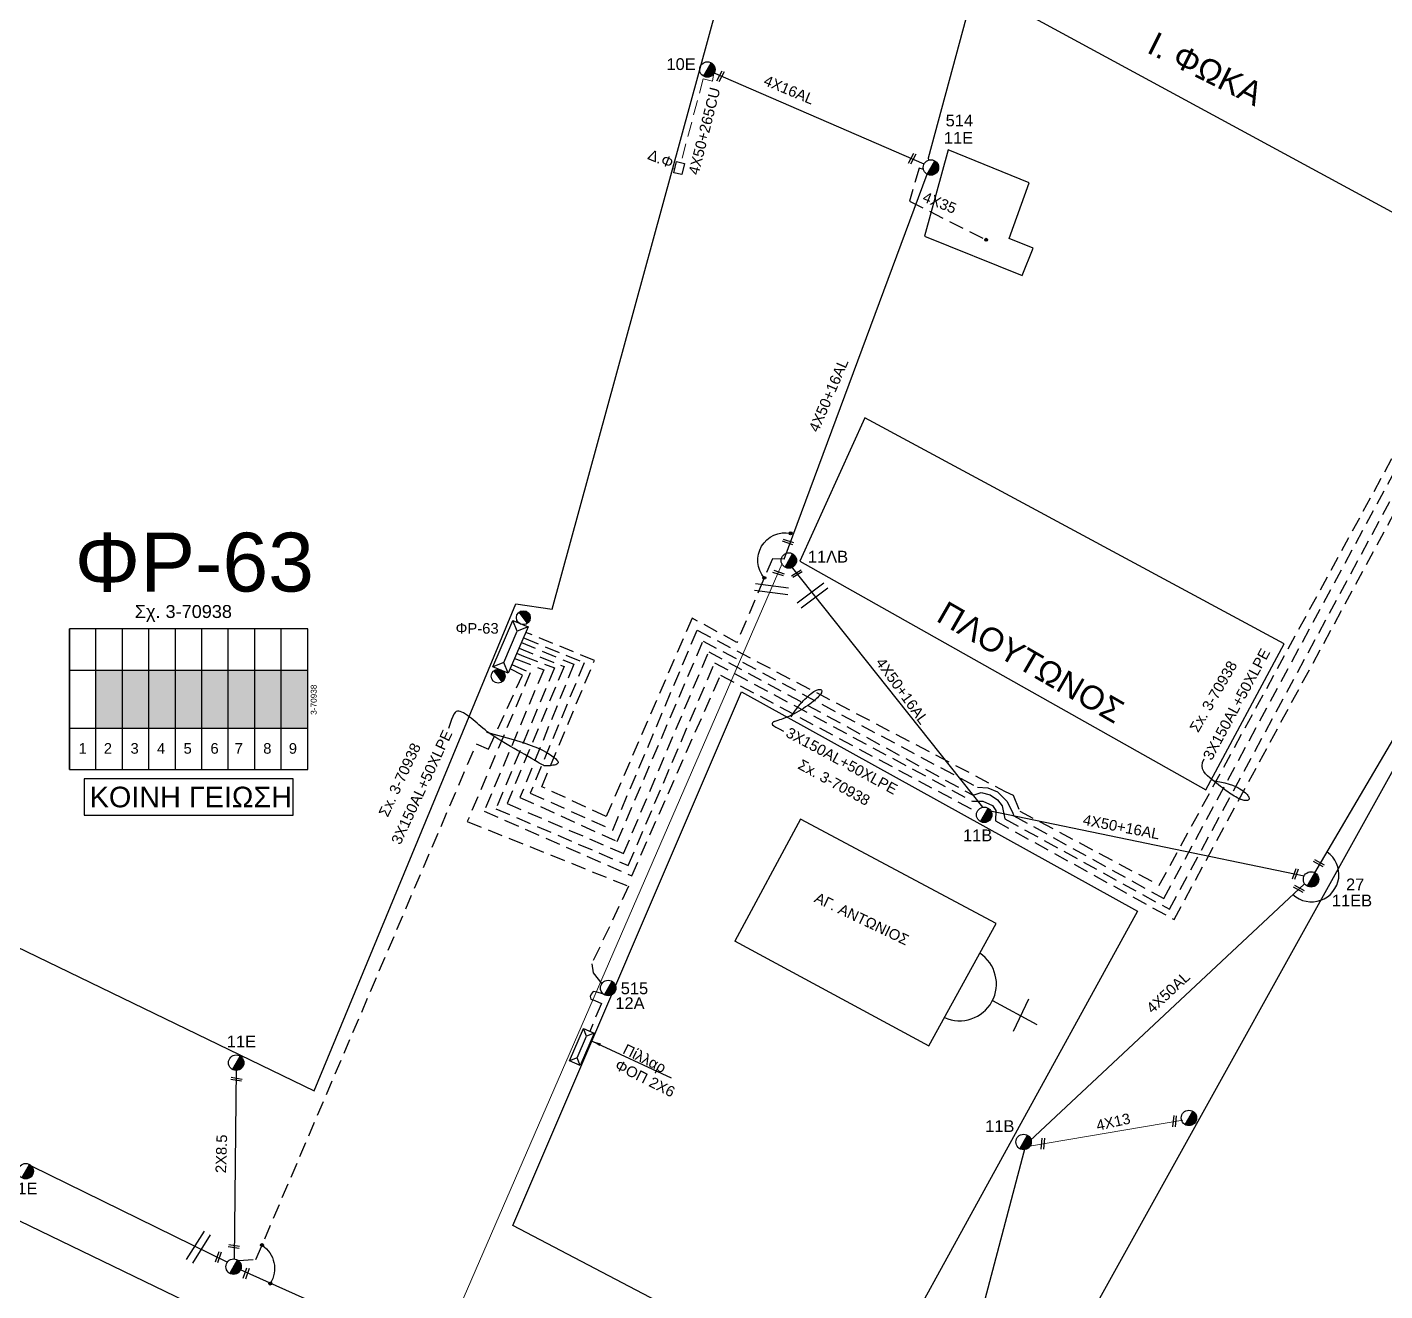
# Model space of a CAD drawing. Header units: millimetres. Extents: x 800 to 1929, y 264 to 786.
# Drawn here: x 1435.9 to 1551.3, y 536.1 to 643.5 of the extents above; entities that cross this region are included whole.
import ezdxf
from ezdxf.enums import TextEntityAlignment as Align

# ---------------------------------------------------------------- set-up
doc = ezdxf.new("R2010")
doc.units = ezdxf.units.MM
doc.linetypes.add('DASHED', pattern=[19.05, 12.7, -6.35])
for name, color, linetype in [('Pillar', 7, 'Continuous'), ('Ασφαλειοκιβώτια Χ.Τ 9 αναχωρήσεων', 7, 'Continuous'), ('Γέφυρες Εναέριου Δικτύου', 7, 'Continuous'), ('Γυμνά εναέρια ΧΤ (3Φ)   4x16AL', 7, 'Continuous'), ('Γυμνά εναέρια ΧΤ (3Φ)   4x35AL', 7, 'Continuous'), ('Γυμνά εναέρια ΧΤ (3Φ)   4x50AL', 7, 'Continuous'), ('Γυμνά εναέρια ΧΤ και ΦΟΠ (3Φ)   4x50+16AL', 7, 'Continuous'), ('Επιγραφές - Σχήματα', 7, 'Continuous'), ('Επιτοίχιο Κουτί', 7, 'Continuous'), ('Καλώδια ΧΤ   2x8.5', 7, 'DASHED'), ('Καλώδια ΧΤ   3x150AL+50XLPE', 7, 'DASHED'), ('Μηχανική τομή', 7, 'Continuous'), ('Στύλος ΦΜ', 7, 'Continuous'), ('Στύλος ΦΜ @ 1', 7, 'Continuous'), ('Συνδέσεις', 7, 'Continuous'), ('Τομή', 7, 'Continuous'), ('Υποσταθμός εναέριος 2 στύλων', 7, 'Continuous'), ('Υποσταθμός πόλεως', 7, 'Continuous'), ('Υπόβαθρο ΔΕΗ', 7, 'Continuous')]:
    doc.layers.add(name, color=color, linetype=linetype)
doc.layers.add('Άγνωστα', color=7, linetype='Continuous', lineweight=5)
doc.styles.get("Standard").update_dxf_attribs({"font": 'arial.ttf'})
doc.linetypes.add('SYN_LINE', pattern='A,0.5,-0.0001,["/\\/\\/\\/",Standard,S=0.1,R=0,X=0,Y=-0.05],-0.25', length=0.7501)
doc.dimstyles.new('ISO-25', dxfattribs={"dimtxt": 2.5, "dimasz": 1, "dimexe": 1.25, "dimexo": 0.625, "dimtad": 1, "dimtxsty": 'Standard', "dimcen": 2.5, "dimadec": 0, "dimazin": 0, "dimtfac": 1, "dimtmove": 0, "dimatfit": 3, "dimfxl": 1.25, "dimarcsym": 0})

# ---------------------------------------------------------------- blocks, each defined once
blk = doc.blocks.new('*U37')
at = {"layer": 'Συνδέσεις', "linetype": 'SYN_LINE', "ltscale": 40}
blk.add_hatch(color=256, dxfattribs=at).paths.add_polyline_path([(0.5, -0.01, 1), (-0.5, -0.01, 1)])
at = {"layer": 'Συνδέσεις'}
blk.add_circle((0, -0.01), 0.5, dxfattribs=at)
blk = doc.blocks.new('ΥΠΑΡΧΩΝ ΤΣΙΜΕΝΤΕΝΙΟΣ ΣΤΥΛΟΣ')
at = {"layer": 'Στύλος ΦΜ'}
blk.add_hatch(color=256, dxfattribs=at).paths.add_polyline_path([(-1.29, -2.28, 0.574793), (2.62, 0, 0.268822), (1.3, 2.27)])
blk.add_line((-1.29, -2.28), (1.3, 2.27), dxfattribs=at)
blk.add_circle((0, 0), 2.62, dxfattribs=at)
at = {"layer": 'Στύλος ΦΜ', "flags": 4}
for tag, p in [('ΑΡΙΘΜΟΣ', (-4.68, 8.05)), ('ΤΥΠΟΣ', (-4.91, 3.03))]:
    blk.add_attdef(tag, p, '', height=4, dxfattribs=at)
blk = doc.blocks.new('ΥΠΟΣΤΑΘΜΟΣ ΕΝΑΕΡΙΟΣ ΕΠΙ 2 ΣΤΥΛΩΝ')
at = {"layer": 'Υποσταθμός εναέριος 2 στύλων', "linetype": 'Continuous'}
for points in [[(-11.97, -2.11, 0.574793), (-8.45, -0.07, 0.268822), (-9.64, 1.98)], [(9.68, -2.15, 0.574793), (13.19, -0.1, 0.268822), (12.01, 1.95)]]:
    blk.add_hatch(color=256, dxfattribs=at).paths.add_polyline_path(points)
for p, q in [((-11.97, -2.11), (-9.64, 1.98)), ((9.68, -2.15), (12.01, 1.95))]:
    blk.add_line(p, q, dxfattribs=at)
for centre in [(-10.81, -0.07), (10.84, -0.1)]:
    blk.add_circle(centre, 2.36, dxfattribs=at)
at = {"layer": 'Υποσταθμός πόλεως', "linetype": 'Continuous', "ltscale": 40}
blk.add_lwpolyline([(-8.57, 2.82), (8.57, 2.82), (8.57, -2.82), (-8.57, -2.82)], close=True, dxfattribs=at)
for points in [[(-5.75, 0), (-8.57, 2.82)], [(-8.57, -2.82), (-5.75, 0)], [(-5.75, 0), (5.75, 0)], [(5.75, 0), (8.57, 2.82)], [(8.57, -2.82), (5.75, 0)]]:
    blk.add_lwpolyline(points, dxfattribs=at)
at = {"layer": 'Υποσταθμός εναέριος 2 στύλων', "ltscale": 40, "flags": 1}
for tag, p in [('ΜΕΤΑΣΧΗΜΑΤΙΣΜΟΣ', (14.09, 2.51)), ('ΙΣΧΥΣ', (14.07, -0.28)), ('ΑΡΙΘΜΟΣ', (14.19, -3))]:
    blk.add_attdef(tag, p, '', height=1.8, dxfattribs=at)
blk = doc.blocks.new('ΜΗΧΑΝΙΚΗ ΤΟΜΗ')
at = {"layer": 'Μηχανική τομή', "ltscale": 40}
for p, q in [((-1.89, 0.78), (1.89, 0.78)), ((1.89, 0), (-1.89, 0))]:
    blk.add_line(p, q, dxfattribs=at)
blk = doc.blocks.new('ΤΟΜΗ')
at = {"layer": 'Τομή', "ltscale": 40}
for p, q in [((-5.68, 0), (5.68, 0)), ((5.68, -2.33), (-5.68, -2.33))]:
    blk.add_line(p, q, dxfattribs=at)
blk = doc.blocks.new('ΑΣΦΑΛΕΙΟΚΙΒΩΤΙΟ ΥΠΟΣΤΑΘΜΟΥ 9 ΑΝΑΧΩΡΗΣΕΩΝ')
at = {"layer": 'Ασφαλειοκιβώτια Χ.Τ 9 αναχωρήσεων', "ltscale": 40}
for p, q in [((-23.8, 40.36), (24.02, 40.36)), ((-9.72, 40.36), (-9.72, -40.64)), ((9.94, 40.36), (9.94, -40.64)), ((-23.8, 31.36), (24.02, 31.36)), ((-23.8, 22.36), (24.02, 22.36)), ((-23.8, 13.36), (24.02, 13.36)), ((-23.8, 4.36), (24.02, 4.36)), ((-23.8, -4.64), (24.02, -4.64)), ((-23.8, -13.64), (24.02, -13.64)), ((-23.8, -22.64), (24.02, -22.64)), ((-23.8, -31.64), (24.02, -31.64))]:
    blk.add_line(p, q, dxfattribs=at)
at = {"layer": 'Ασφαλειοκιβώτια Χ.Τ 9 αναχωρήσεων'}
blk.add_lwpolyline([(-23.8, -40.64), (24.02, -40.64), (24.02, 40.36), (-23.8, 40.36)], close=True, dxfattribs=at)
for s, p in [('1', (-18.45, 37.24)), ('2', (-18.45, 28.67)), ('3', (-18.45, 19.6)), ('4', (-18.45, 10.58)), ('5', (-18.45, 1.57)), ('6', (-18.45, -7.57)), ('7', (-18.45, -15.81)), ('8', (-18.45, -25.5)), ('9', (-18.45, -34.19))]:
    blk.add_text(s, height=3.6, rotation=270, dxfattribs=at).set_placement(p)
at = {"layer": 'Ασφαλειοκιβώτια Χ.Τ 9 αναχωρήσεων', "ltscale": 40}
for tag, height, p in [('ΟΝΟΜΑ', 5, (-0.16, 44.31)), ('ΚΕΙΜΕΝΟ 1', 2, (17.06, 35.59)), ('ΚΕΙΜΕΝΟ 2', 2, (17.06, 26.88)), ('ΚΕΙΜΕΝΟ 3', 2, (17.06, 17.69)), ('ΚΕΙΜΕΝΟ 4', 2, (17.06, 8.71)), ('ΚΕΙΜΕΝΟ 5', 2, (17.06, -0.13)), ('ΚΕΙΜΕΝΟ 6', 2, (17.06, -9.05)), ('ΚΕΙΜΕΝΟ 7', 2, (17.06, -18.13)), ('ΚΕΙΜΕΝΟ 8', 2, (17.06, -26.85)), ('ΚΕΙΜΕΝΟ 9', 2, (17.06, -35.99)), ('ΣΧ', 2, (-0.1, -42.64))]:
    blk.add_attdef(tag, text='', height=height, dxfattribs=at).set_placement(p, align=Align.MIDDLE_CENTER)
blk = doc.blocks.new('ΕΠΙΤΟΙΧΙΟ ΚΟΥΤΙ')
at = {"layer": 'Επιτοίχιο Κουτί', "ltscale": 40}
blk.add_lwpolyline([(-2.06, 1.35), (1.86, 1.35), (1.86, -1.39), (-2.06, -1.39)], close=True, dxfattribs=at)
blk = doc.blocks.new('Pillar')
at = {"layer": 'Υποσταθμός πόλεως', "linetype": 'Continuous', "ltscale": 40}
blk.add_lwpolyline([(-8.57, 2.82), (8.57, 2.82), (8.57, -2.82), (-8.57, -2.82)], close=True, dxfattribs=at)
for points in [[(-5.75, 0), (-8.57, 2.82)], [(-8.57, -2.82), (-5.75, 0)], [(-5.75, 0), (5.75, 0)], [(5.75, 0), (8.57, 2.82)], [(8.57, -2.82), (5.75, 0)]]:
    blk.add_lwpolyline(points, dxfattribs=at)
at = {"layer": 'Pillar', "ltscale": 40}
blk.add_attdef('PILLAR', (-5.74, 3.71), '', height=2.52, dxfattribs=at)

msp = doc.modelspace()

# ---------------------------------------------------------------- hatches: boundary and pattern name
at = {"layer": 'Ασφαλειοκιβώτια Χ.Τ 9 αναχωρήσεων'}
h = msp.add_hatch(color=30, dxfattribs=at)
h.dxf.hatch_style = 1
h.paths.add_polyline_path([(1441.772, 588.847), (1441.772, 583.934), (1444.022, 583.934), (1444.022, 588.847)])
h = msp.add_hatch(color=6, dxfattribs=at)
h.dxf.hatch_style = 1
h.paths.add_polyline_path([(1444.022, 588.847), (1444.022, 583.934), (1446.272, 583.934), (1446.272, 588.847)])
h = msp.add_hatch(color=151, dxfattribs=at)
h.dxf.hatch_style = 1
h.paths.add_polyline_path([(1446.272, 588.847), (1446.272, 583.934), (1448.522, 583.934), (1448.522, 588.847)])
h = msp.add_hatch(color=27, dxfattribs=at)
h.dxf.hatch_style = 1
h.paths.add_polyline_path([(1448.522, 588.847), (1448.522, 583.934), (1450.772, 583.934), (1450.772, 588.847)])
h = msp.add_hatch(color=2, dxfattribs=at)
h.dxf.hatch_style = 1
h.paths.add_polyline_path([(1450.772, 588.847), (1450.772, 583.934), (1453.022, 583.934), (1453.022, 588.847)])
h = msp.add_hatch(color=62, dxfattribs=at)
h.dxf.hatch_style = 1
h.paths.add_polyline_path([(1453.022, 588.847), (1453.022, 583.934), (1455.272, 583.934), (1455.272, 588.847)])
h = msp.add_hatch(color=1, dxfattribs=at)
h.dxf.hatch_style = 1
h.paths.add_polyline_path([(1455.272, 588.847), (1455.272, 583.934), (1457.522, 583.934), (1457.522, 588.847)])
h = msp.add_hatch(color=133, dxfattribs=at)
h.dxf.hatch_style = 1
h.paths.add_polyline_path([(1457.522, 588.847), (1457.522, 583.934), (1459.772, 583.934), (1459.772, 588.847)])

# ---------------------------------------------------------------- linework, layer by layer
at = {"layer": 'Άγνωστα', "color": 1, "linetype": 'DASHED', "ltscale": 0.1}
msp.add_lwpolyline([(1494.274, 639.559), (1494.16, 638.862), (1493.371, 639.071), (1491.458, 631.933)], dxfattribs=at)
at = {"layer": 'Άγνωστα', "color": 151, "ltscale": 0.1}
msp.add_lwpolyline([(1471.021, 530.943), (1500.073, 597.891)], dxfattribs=at)
at = {"layer": 'Άγνωστα', "color": 6, "ltscale": 0.1}
msp.add_lwpolyline([(1521.067, 548.422), (1534.097, 550.632)], dxfattribs=at)
at = {"layer": 'Γέφυρες Εναέριου Δικτύου', "ltscale": 0.1}
for points in [[(1498.551, 596.686, -0.7109585), (1500.778, 600.468, -13.7449431)], [(1543.457, 569.784, 1.0677864), (1546.37, 573.402, -4.2823423)], [(1455.885, 540.018, -0.4106627), (1456.581, 536.754, -0.3295621)]]:
    msp.add_lwpolyline(points, format="xyb", dxfattribs=at)
at = {"layer": 'Γυμνά εναέρια ΧΤ (3Φ)   4x16AL', "color": 1, "ltscale": 0.1}
msp.add_lwpolyline([(1512.134, 631.818), (1494.223, 639.581)], dxfattribs=at)
at = {"layer": 'Γυμνά εναέρια ΧΤ (3Φ)   4x35AL', "color": 1, "linetype": 'DASHED', "ltscale": 0.1}
msp.add_lwpolyline([(1512.072, 631.369), (1511.698, 631.488), (1510.887, 628.672), (1517.396, 625.396)], dxfattribs=at)
at = {"layer": 'Γυμνά εναέρια ΧΤ (3Φ)   4x50AL', "color": 6, "ltscale": 0.1}
msp.add_lwpolyline([(1544.448, 570.713), (1521.118, 548.862)], dxfattribs=at)
at = {"layer": 'Γυμνά εναέρια ΧΤ και ΦΟΠ (3Φ)   4x50+16AL', "color": 1, "ltscale": 0.1}
for points in [[(1512.531, 632.166), (1512.492, 632.367), (1518.33, 653.943), (1521.208, 663.785)], [(1436.274, 546.765), (1452.95, 538.585)]]:
    msp.add_lwpolyline(points, dxfattribs=at)
at = {"layer": 'Γυμνά εναέρια ΧΤ και ΦΟΠ (3Φ)   4x50+16AL', "color": 1}
msp.add_lwpolyline([(1500.248, 598.268), (1512.382, 630.966)], dxfattribs=at)
at = {"layer": 'Γυμνά εναέρια ΧΤ και ΦΟΠ (3Φ)   4x50+16AL', "color": 6}
msp.add_lwpolyline([(1545.318, 571.643), (1561.184, 598.638)], dxfattribs=at)
at = {"layer": 'Γυμνά εναέρια ΧΤ και ΦΟΠ (3Φ)   4x50+16AL', "color": 6, "ltscale": 0.1}
for points in [[(1517.111, 577.209), (1500.85, 597.645)], [(1517.626, 576.918), (1544.417, 571.386)], [(1520.7, 548.471), (1520.7, 548.371), (1514.649, 525.424), (1510.581, 509.735)]]:
    msp.add_lwpolyline(points, dxfattribs=at)
at = {"layer": 'Γυμνά εναέρια ΧΤ και ΦΟΠ (3Φ)   4x50+16AL', "color": 30}
msp.add_lwpolyline([(1470.285, 530.645), (1454.068, 537.922)], dxfattribs=at)
at = {"layer": 'Επιγραφές - Σχήματα'}
for points in [[(1500.821, 584.886), (1501.042, 585.204), (1501.211, 585.446), (1501.338, 585.625), (1501.432, 585.756), (1501.505, 585.851), (1501.567, 585.925), (1501.627, 585.991), (1501.696, 586.064), (1501.783, 586.153), (1501.885, 586.258), (1502, 586.374), (1502.124, 586.496), (1502.254, 586.619), (1502.387, 586.739), (1502.518, 586.851), (1502.645, 586.95), (1502.764, 587.033), (1502.876, 587.099), (1502.978, 587.15), (1503.072, 587.185), (1503.156, 587.207), (1503.229, 587.216), (1503.293, 587.213), (1503.345, 587.199), (1503.385, 587.174), (1503.413, 587.14), (1503.43, 587.096), (1503.433, 587.045), (1503.423, 586.985), (1503.4, 586.919), (1503.363, 586.846), (1503.312, 586.768), (1503.247, 586.684), (1503.167, 586.596), (1503.074, 586.502), (1502.966, 586.404), (1502.846, 586.302), (1502.713, 586.195), (1502.568, 586.083), (1502.411, 585.968), (1502.242, 585.848), (1502.064, 585.727), (1501.877, 585.604), (1501.685, 585.483), (1501.487, 585.363), (1501.287, 585.249), (1501.086, 585.14), (1500.886, 585.039), (1500.689, 584.946), (1500.497, 584.863), (1500.313, 584.788), (1500.139, 584.723), (1499.979, 584.665), (1499.834, 584.616), (1499.707, 584.574), (1499.602, 584.54), (1499.519, 584.514), (1499.455, 584.493), (1499.407, 584.477), (1499.372, 584.462), (1499.344, 584.449), (1499.32, 584.434), (1499.296, 584.416), (1499.269, 584.395), (1499.237, 584.366), (1499.214, 584.328), (1499.217, 584.275), (1499.261, 584.205), (1499.365, 584.114), (1499.543, 583.997), (1499.814, 583.851), (1500.193, 583.673)], [(1474.96, 583.568), (1476.202, 583.25), (1477.231, 582.961), (1478.071, 582.699), (1478.747, 582.461), (1479.282, 582.245), (1479.703, 582.049), (1480.032, 581.872), (1480.297, 581.712), (1480.516, 581.566), (1480.695, 581.434), (1480.835, 581.315), (1480.938, 581.21), (1481.004, 581.117), (1481.034, 581.035), (1481.031, 580.966), (1480.994, 580.907), (1480.927, 580.858), (1480.834, 580.819), (1480.723, 580.788), (1480.6, 580.764), (1480.473, 580.745), (1480.348, 580.732), (1480.232, 580.723), (1480.131, 580.716), (1480.051, 580.711), (1479.985, 580.71), (1479.926, 580.717), (1479.864, 580.734), (1479.793, 580.764), (1479.705, 580.81), (1479.59, 580.874), (1479.441, 580.959), (1479.252, 581.068), (1479.028, 581.198), (1478.775, 581.345), (1478.498, 581.505), (1478.205, 581.674), (1477.902, 581.85), (1477.595, 582.027), (1477.29, 582.203), (1476.994, 582.375), (1476.707, 582.541), (1476.431, 582.704), (1476.165, 582.863), (1475.911, 583.019), (1475.67, 583.172), (1475.441, 583.324), (1475.226, 583.473), (1475.024, 583.622), (1474.835, 583.77), (1474.655, 583.916), (1474.483, 584.061), (1474.316, 584.204), (1474.152, 584.345), (1473.99, 584.485), (1473.826, 584.622), (1473.66, 584.757), (1473.493, 584.886), (1473.327, 585.007), (1473.165, 585.115), (1473.008, 585.209), (1472.859, 585.284), (1472.721, 585.337), (1472.595, 585.365), (1472.483, 585.365), (1472.381, 585.328), (1472.285, 585.246), (1472.189, 585.112), (1472.09, 584.916), (1471.981, 584.65), (1471.859, 584.307), (1471.719, 583.878)], [(1536.725, 579.453), (1537.237, 579.36), (1537.669, 579.265), (1538.03, 579.167), (1538.329, 579.068), (1538.575, 578.97), (1538.778, 578.872), (1538.946, 578.776), (1539.089, 578.684), (1539.214, 578.596), (1539.323, 578.511), (1539.418, 578.431), (1539.499, 578.355), (1539.567, 578.283), (1539.622, 578.214), (1539.665, 578.15), (1539.697, 578.089), (1539.719, 578.033), (1539.731, 577.981), (1539.733, 577.933), (1539.725, 577.891), (1539.707, 577.854), (1539.679, 577.823), (1539.642, 577.799), (1539.595, 577.782), (1539.539, 577.772), (1539.474, 577.77), (1539.401, 577.775), (1539.321, 577.787), (1539.233, 577.806), (1539.139, 577.833), (1539.039, 577.867), (1538.934, 577.909), (1538.824, 577.957), (1538.71, 578.013), (1538.59, 578.076), (1538.466, 578.146), (1538.338, 578.223), (1538.205, 578.308), (1538.068, 578.4), (1537.927, 578.5), (1537.782, 578.607), (1537.631, 578.721), (1537.475, 578.842), (1537.313, 578.97), (1537.145, 579.104), (1536.969, 579.244), (1536.785, 579.391), (1536.593, 579.543), (1536.393, 579.701), (1536.199, 579.869), (1536.023, 580.051), (1535.88, 580.251), (1535.783, 580.474), (1535.747, 580.722), (1535.785, 581.002), (1535.912, 581.316)]]:
    msp.add_lwpolyline(points, dxfattribs=at)
at = {"layer": 'Επιγραφές - Σχήματα', "color": 190, "ltscale": 0.1}
msp.add_lwpolyline([(1440.774, 576.536), (1458.531, 576.536), (1458.531, 579.623), (1440.774, 579.623)], close=True, dxfattribs=at)
at = {"layer": 'Καλώδια ΧΤ   2x8.5', "color": 1, "linetype": 'Continuous', "ltscale": 0.1}
msp.add_lwpolyline([(1453.541, 538.84), (1453.705, 554.995)], dxfattribs=at)
at = {"layer": 'Καλώδια ΧΤ   3x150AL+50XLPE', "color": 133, "ltscale": 0.1}
msp.add_lwpolyline([(1478.067, 591.587), (1478.176, 591.557), (1483.26, 589.473), (1478.666, 578.413), (1485.678, 575.272), (1492.849, 592.241), (1519.014, 578.549), (1519.686, 578.223), (1520.248, 576.88), (1532.104, 570.575), (1552.124, 607.294), (1564.366, 600.591)], dxfattribs=at)
at = {"layer": 'Καλώδια ΧΤ   3x150AL+50XLPE', "color": 2, "ltscale": 0.1}
msp.add_lwpolyline([(1477.921, 591.203), (1477.921, 591.203), (1482.379, 589.345), (1477.798, 578.042), (1486.054, 574.299), (1493.345, 591.315), (1516.649, 578.914), (1517.549, 578.862), (1518.37, 578.51), (1519.192, 577.702), (1519.665, 576.691), (1519.758, 576.478), (1532.482, 569.448), (1552.442, 606.371), (1587.224, 587.351), (1587.152, 586.891), (1596.547, 581.91)], dxfattribs=at)
at = {"layer": 'Καλώδια ΧΤ   3x150AL+50XLPE', "color": 27, "ltscale": 0.1}
msp.add_lwpolyline([(1477.502, 590.299), (1478.091, 590.033), (1480.731, 589.046), (1475.751, 577.083), (1486.997, 572.253), (1494.333, 589.469), (1516.245, 577.711), (1517.107, 577.733), (1517.934, 577.345), (1518.231, 576.932), (1518.193, 576.04), (1533.357, 567.67), (1553.242, 604.353), (1561.782, 599.798)], dxfattribs=at)
at = {"layer": 'Καλώδια ΧΤ   3x150AL+50XLPE', "color": 62, "ltscale": 0.1}
msp.add_lwpolyline([(1477.69, 590.72), (1477.719, 590.701), (1481.538, 589.149), (1476.702, 577.517), (1486.593, 573.279), (1493.828, 590.416), (1516.301, 578.226), (1516.985, 578.466), (1517.746, 578.27), (1517.746, 578.27), (1518.355, 577.847), (1518.757, 577.325), (1518.989, 576.214), (1532.972, 568.538), (1552.821, 605.264), (1586.361, 587.212), (1586.416, 586.545), (1611.602, 573.226), (1612.855, 573.319), (1619.51, 569.67), (1619.51, 568.905)], dxfattribs=at)
at = {"layer": 'Καλώδια ΧΤ   3x150AL+50XLPE', "color": 1, "ltscale": 0.1}
msp.add_lwpolyline([(1500.248, 598.268), (1500.248, 598.268), (1499.239, 598.307), (1496.228, 591.209), (1492.416, 593.261), (1485.121, 576.42), (1479.649, 578.952), (1484.12, 589.673), (1478.296, 592.056)], dxfattribs=at)
at = {"layer": 'Καλώδια ΧΤ   3x150AL+50XLPE', "color": 151, "ltscale": 0.1}
for points in [[(1477.125, 589.348), (1477.175, 589.298), (1478.67, 588.625), (1473.321, 575.984), (1487.024, 570.494), (1483.894, 563.907), (1484.008, 563.154), (1484.745, 562.214)], [(1485.181, 561.234), (1484.346, 561.49), (1484.003, 561.555), (1483.832, 561.319), (1483.746, 561.127), (1483.811, 560.913), (1484.153, 560.784), (1484.71, 560.549), (1483.725, 558.173)]]:
    msp.add_lwpolyline(points, dxfattribs=at)
at = {"layer": 'Καλώδια ΧΤ   3x150AL+50XLPE', "color": 6, "ltscale": 0.1}
msp.add_lwpolyline([(1477.339, 589.849), (1477.515, 589.79), (1479.812, 588.863), (1474.749, 576.866), (1487.295, 571.387), (1494.832, 588.425), (1516.6, 576.812)], dxfattribs=at)
at = {"layer": 'Καλώδια ΧΤ   3x150AL+50XLPE', "color": 30, "ltscale": 0.1}
msp.add_lwpolyline([(1453.805, 538.7), (1453.878, 538.724), (1455.362, 538.797), (1474.09, 582.584), (1475.121, 582.143), (1478.007, 588.416), (1476.955, 588.954)], dxfattribs=at)
at = {"layer": 'Υπόβαθρο ΔΕΗ', "ltscale": 0.1}
for points in [[(1439.272, 764.163), (1424.017, 753.794), (1408.422, 743.162), (1404.662, 745.954), (1369.381, 714.153), (1326.837, 675.756), (1302.637, 653.943), (1284.632, 638.195), (1460.327, 553.109), (1477.457, 594.48), (1480.535, 594.017), (1496.934, 653.943), (1505.179, 683.88), (1514.765, 717.647), (1516.027, 741.004), (1517.298, 764.621)], [(1527.94, 665.074), (1522.556, 663.338), (1517.8, 646.258), (1560.875, 622.878), (1570.577, 641.265), (1527.877, 665.082)], [(1514.156, 633.04), (1512.167, 625.697), (1520.465, 622.369), (1521.393, 624.683), (1519.349, 625.502), (1521.038, 630.226), (1514.156, 633.04)], [(1507.086, 610.274), (1501.558, 598.102), (1536.046, 578.673), (1542.723, 591.09), (1507.086, 610.274)], [(1561.907, 598.28), (1518.487, 520.141), (1542.873, 507.322), (1583.718, 586.358), (1561.885, 598.241)], [(1506.979, 526.039), (1506.9, 526.118), (1477.18, 541.693), (1496.628, 586.992), (1530.264, 568.391), (1506.979, 526.039)], [(1496.027, 565.859), (1512.538, 556.954), (1512.538, 556.954), (1518.234, 567.346), (1501.621, 576.194), (1496.059, 565.842)], [(1517.934, 560.796), (1521.714, 558.76)], [(1520.994, 560.916), (1519.697, 558.147)]]:
    msp.add_lwpolyline(points, dxfattribs=at)
msp.add_lwpolyline([(1513.855, 559.357, 0.9284517), (1516.845, 564.812)], format="xyb", dxfattribs=at)
at = {"layer": 'Υπόβαθρο ΔΕΗ'}
msp.add_lwpolyline([(1448.321, 525.424), (1452.035, 533.958), (1391.23, 563.366), (1372.933, 525.424), (1360.639, 499.281), (1355.774, 488.986), (1379.389, 477.088), (1396.718, 508.255), (1406.996, 502.626), (1389.803, 471.606), (1412.846, 460.278), (1429.231, 487.59), (1438.742, 503.321), (1442.751, 512.208), (1448.337, 525.424)], dxfattribs=at)

# ---------------------------------------------------------------- block references
at = {"layer": 'Pillar', "xscale": 0.1750000000000114, "yscale": 0.1750000000000114, "zscale": 0.1750000000000114, "rotation": 66.76515064582544}
msp.add_blockref('Pillar', (1483.061, 556.84), dxfattribs=at)
at = {"layer": 'Άγνωστα', "xscale": 0.25, "yscale": 0.25, "zscale": 0.25}
msp.add_blockref('*U37', (1517.397, 625.399), dxfattribs=at)
at = {"layer": 'Ασφαλειοκιβώτια Χ.Τ 9 αναχωρήσεων', "color": 2}
ref = msp.add_blockref('ΑΣΦΑΛΕΙΟΚΙΒΩΤΙΟ ΥΠΟΣΤΑΘΜΟΥ 9 ΑΝΑΧΩΡΗΣΕΩΝ', (1449.613, 586.363), dxfattribs=dict(at, xscale=0.25, yscale=0.25, zscale=0.25, rotation=90))
ref.add_attrib('ΣΧ', '3-70938', dxfattribs={"ltscale": 40, "height": 0.5, "rotation": 90}).set_placement((1460.274, 586.337), align=Align.MIDDLE_CENTER)
at = {"layer": 'Επιτοίχιο Κουτί', "xscale": 0.2500000000000197, "yscale": 0.2500000000000197, "zscale": 0.2500000000000197, "rotation": 76.85769155033631}
msp.add_blockref('ΕΠΙΤΟΙΧΙΟ ΚΟΥΤΙ', (1491.317, 631.509), dxfattribs=at)
at = {"layer": 'Μηχανική τομή'}
for p, xscale, yscale, zscale, rotation in [((1494.921, 639.23), 0.2500000000000532, 0.2500000000000532, 0.2500000000000532, 61.97320736123861), ((1511.193, 632.238), 0.2500000000000532, 0.2500000000000532, 0.2500000000000532, 61.97320736123861), ((1500.533, 599.645), 0.2499999999999431, 0.2499999999999431, 0.2499999999999431, 340.8892288810687), ((1499.734, 596.998), 0.2499999999999431, 0.2499999999999431, 0.2499999999999431, 340.8892288810687), ((1501.376, 596.948), 0.2499999999999854, 0.2499999999999854, 0.2499999999999854, 31.47643657119816), ((1543.563, 571.569), 0.2500000000000385, 0.2500000000000385, 0.2500000000000385, 251.2377960741719), ((1545.606, 572.379), 0.2500000000000761, 0.2500000000000761, 0.2500000000000761, 330.8040444530862), ((1543.911, 570.19), 0.2500000000000761, 0.2500000000000761, 0.2500000000000761, 330.8040444530862), ((1453.721, 554.201), 0.25000000000002, 0.25000000000002, 0.25000000000002, 170.6848468848684), ((1533.306, 550.545), 0.2499999999999621, 0.2499999999999621, 0.2499999999999621, 264.2722150122992), ((1522.106, 548.645), 0.2499999999999621, 0.2499999999999621, 0.2499999999999621, 264.2722150122992), ((1453.521, 540), 0.25000000000002, 0.25000000000002, 0.25000000000002, 170.6848468848684), ((1452.085, 539.035), 0.2499999999999639, 0.2499999999999639, 0.2499999999999639, 250.7584618200709), ((1454.441, 537.651), 0.2499999999999639, 0.2499999999999639, 0.2499999999999639, 250.7584618200709)]:
    msp.add_blockref('ΜΗΧΑΝΙΚΗ ΤΟΜΗ', p, dxfattribs=dict(at, xscale=xscale, yscale=yscale, zscale=zscale, rotation=rotation))
at = {"layer": 'Στύλος ΦΜ @ 1', "ltscale": 40}
ref = msp.add_blockref('ΥΠΑΡΧΩΝ ΤΣΙΜΕΝΤΕΝΙΟΣ ΣΤΥΛΟΣ', (1493.716, 639.856), dxfattribs=dict(at, xscale=0.25, yscale=0.25, zscale=0.25))
ref.add_attrib('ΑΡΙΘΜΟΣ', '10E', (1490.243, 639.813), dxfattribs={"layer": 'Στύλος ΦΜ', "height": 1, "flags": 4})
ref = msp.add_blockref('ΥΠΑΡΧΩΝ ΤΣΙΜΕΝΤΕΝΙΟΣ ΣΤΥΛΟΣ', (1512.705, 631.535), dxfattribs=dict(at, xscale=0.25, yscale=0.25, zscale=0.25))
ref.add_attrib('ΤΥΠΟΣ', '514', (1513.954, 635.029), dxfattribs={"layer": 'Στύλος ΦΜ', "height": 1, "flags": 4})
ref.add_attrib('ΑΡΙΘΜΟΣ', '11E', (1513.807, 633.549), dxfattribs={"layer": 'Στύλος ΦΜ', "height": 1, "flags": 4})
ref = msp.add_blockref('ΥΠΑΡΧΩΝ ΤΣΙΜΕΝΤΕΝΙΟΣ ΣΤΥΛΟΣ', (1500.633, 598.161), dxfattribs=dict(at, xscale=0.25, yscale=0.25, zscale=0.25))
ref.add_attrib('ΤΥΠΟΣ', '11ΛΒ', (1502.251, 597.984), dxfattribs={"layer": 'Στύλος ΦΜ', "height": 1, "flags": 4})
ref = msp.add_blockref('ΥΠΑΡΧΩΝ ΤΣΙΜΕΝΤΕΝΙΟΣ ΣΤΥΛΟΣ', (1517.231, 576.557), dxfattribs=dict(at, xscale=0.25, yscale=0.25, zscale=0.25))
ref.add_attrib('ΤΥΠΟΣ', '11B', (1515.428, 574.318), dxfattribs={"layer": 'Στύλος ΦΜ', "height": 1, "flags": 4})
ref = msp.add_blockref('ΥΠΑΡΧΩΝ ΤΣΙΜΕΝΤΕΝΙΟΣ ΣΤΥΛΟΣ', (1544.993, 571.075), dxfattribs=dict(at, xscale=0.25, yscale=0.25, zscale=0.25))
ref.add_attrib('ΤΥΠΟΣ', '27', (1547.962, 570.15), dxfattribs={"layer": 'Στύλος ΦΜ', "height": 1, "flags": 4})
ref.add_attrib('ΑΡΙΘΜΟΣ', '11EB', (1546.762, 568.782), dxfattribs={"layer": 'Στύλος ΦΜ', "height": 1, "flags": 4})
ref = msp.add_blockref('ΥΠΑΡΧΩΝ ΤΣΙΜΕΝΤΕΝΙΟΣ ΣΤΥΛΟΣ', (1485.291, 561.853), dxfattribs=dict(at, xscale=0.25, yscale=0.25, zscale=0.25))
ref.add_attrib('ΤΥΠΟΣ', '515', (1486.356, 561.327), dxfattribs={"layer": 'Στύλος ΦΜ', "height": 1, "flags": 4})
ref.add_attrib('ΑΡΙΘΜΟΣ', '12A', (1485.899, 560.064), dxfattribs={"layer": 'Στύλος ΦΜ', "height": 1, "flags": 4})
ref = msp.add_blockref('ΥΠΑΡΧΩΝ ΤΣΙΜΕΝΤΕΝΙΟΣ ΣΤΥΛΟΣ', (1453.691, 555.511), dxfattribs=dict(at, xscale=0.25, yscale=0.25, zscale=0.25))
ref.add_attrib('ΤΥΠΟΣ', '11E', (1452.892, 556.811), dxfattribs={"layer": 'Στύλος ΦΜ', "height": 1, "flags": 4})
at = {"layer": 'Στύλος ΦΜ @ 1', "ltscale": 40, "xscale": 0.25, "yscale": 0.25, "zscale": 0.25}
for p in [(1534.621, 550.82), (1453.471, 538.189)]:
    msp.add_blockref('ΥΠΑΡΧΩΝ ΤΣΙΜΕΝΤΕΝΙΟΣ ΣΤΥΛΟΣ', p, dxfattribs=at)
at = {"layer": 'Στύλος ΦΜ @ 1', "ltscale": 40}
ref = msp.add_blockref('ΥΠΑΡΧΩΝ ΤΣΙΜΕΝΤΕΝΙΟΣ ΣΤΥΛΟΣ', (1520.575, 548.78), dxfattribs=dict(at, xscale=0.25, yscale=0.25, zscale=0.25))
ref.add_attrib('ΤΥΠΟΣ', '11B', (1517.313, 549.627), dxfattribs={"layer": 'Στύλος ΦΜ', "height": 1, "flags": 4})
ref = msp.add_blockref('ΥΠΑΡΧΩΝ ΤΣΙΜΕΝΤΕΝΙΟΣ ΣΤΥΛΟΣ', (1435.819, 546.295), dxfattribs=dict(at, xscale=0.25, yscale=0.25, zscale=0.25))
ref.add_attrib('ΤΥΠΟΣ', '11E', (1434.327, 544.325), dxfattribs={"layer": 'Στύλος ΦΜ', "height": 1, "flags": 4})
at = {"layer": 'Συνδέσεις', "xscale": 0.25, "yscale": 0.25, "zscale": 0.25}
for p in [(1500.779, 600.471), (1498.552, 596.689), (1455.885, 540.021), (1456.581, 536.756)]:
    msp.add_blockref('*U37', p, dxfattribs=at)
at = {"layer": 'Τομή'}
for p, xscale, yscale, zscale, rotation in [((1502.469, 595.421), 0.2500000000000543, 0.2500000000000543, 0.2500000000000543, 36.75888314368535), ((1499.207, 596.017), 0.2499999999999722, 0.2499999999999722, 0.2499999999999722, 352.5385469102879), ((1450.24, 540.003), 0.2500000000000086, 0.2500000000000086, 0.2500000000000086, 57.54111814173031)]:
    msp.add_blockref('ΤΟΜΗ', p, dxfattribs=dict(at, xscale=xscale, yscale=yscale, zscale=zscale, rotation=rotation))
at = {"layer": 'Υποσταθμός εναέριος 2 στύλων', "xscale": 0.2499999999999933, "yscale": 0.2499999999999933, "zscale": 0.2499999999999933, "rotation": 66.76451137287812}
msp.add_blockref('ΥΠΟΣΤΑΘΜΟΣ ΕΝΑΕΡΙΟΣ ΕΠΙ 2 ΣΤΥΛΩΝ', (1476.993, 590.826), dxfattribs=at)

# ---------------------------------------------------------------- texts
at = {"layer": 'Άγνωστα', "char_height": 0.9, "width": 7.62842, "attachment_point": 1}
for s, insert, rotation in [('4X50+265CU', (1492.088, 631.065), 75.76906), ('4X13', (1526.661, 550.598), 12.75148)]:
    msp.add_mtext(s, dxfattribs=dict(at, insert=insert, rotation=rotation))
at = {"layer": 'Γυμνά εναέρια ΧΤ (3Φ)   4x16AL', "color": 7, "char_height": 0.9, "width": 84.18588, "attachment_point": 1, "rotation": 337.47028}
for s, insert in [('4X16AL', (1498.761, 639.406)), ('Δ.Φ.', (1488.915, 633.107))]:
    msp.add_mtext(s, dxfattribs=dict(at, insert=insert))
at = {"layer": 'Γυμνά εναέρια ΧΤ (3Φ)   4x35AL', "insert": (1512.249, 629.513), "char_height": 0.9, "width": 7.62842, "attachment_point": 1, "rotation": 338.14275}
msp.add_mtext('4X35', dxfattribs=at)
at = {"layer": 'Γυμνά εναέρια ΧΤ (3Φ)   4x50AL', "color": 7, "insert": (1530.905, 560.295), "char_height": 0.9, "width": 84.18588, "attachment_point": 1, "rotation": 42.9361}
msp.add_mtext('4X50AL', dxfattribs=at)
at = {"layer": 'Γυμνά εναέρια ΧΤ και ΦΟΠ (3Φ)   4x50+16AL', "color": 7, "char_height": 0.9, "width": 84.18588, "attachment_point": 1}
for insert, rotation in [((1502.292, 609.335), 66.7535), ((1508.699, 590.021), 305.85318), ((1525.727, 576.609), 349.02593)]:
    msp.add_mtext('4X50+16AL', dxfattribs=dict(at, insert=insert, rotation=rotation))
at = {"layer": 'Επιγραφές - Σχήματα', "attachment_point": 1}
for s, insert, char_height, width, rotation in [('Ι. ΦΩΚΑ', (1531.84, 643.129), 2, 15.00172, 333.41874), ('ΠΛΟΥΤΩΝΟΣ', (1514.051, 594.799), 2, 15.00172, 330.00467), ('Σx. 3-70938', (1534.62, 583.936), 0.9, 8.06871, 59.95644), ('Σx. 3-70938', (1465.747, 576.682), 0.9, 8.06871, 64.92511), ('Σx. 3-70938', (1501.752, 581.325), 0.9, 8.06871, 331.1633), ('ΑΓ. ΑΝΤΩΝΙΟΣ', (1503.108, 570.013), 0.9, 9.77789, 334.43624), ('Πίλλαρ ΦΟΠ 2Χ6', (1486.853, 557.151), 0.9, 6.11813, 333.31309)]:
    msp.add_mtext(s, dxfattribs=dict(at, insert=insert, char_height=char_height, width=width, rotation=rotation))
for s, insert, char_height, width in [('ΦΡ-63', (1439.969, 600.522), 5, 21.57091), ('Σχ. 3-70938', (1445.083, 594.376), 1.1, 26.28581)]:
    msp.add_mtext(s, dxfattribs=dict(at, insert=insert, char_height=char_height, width=width))
at = {"layer": 'Επιγραφές - Σχήματα', "color": 190, "insert": (1441.251, 578.95), "char_height": 1.75, "width": 17.56555, "attachment_point": 1}
msp.add_mtext('KOINH ΓΕΙΩΣΗ', dxfattribs=at)
at = {"layer": 'Καλώδια ΧΤ   2x8.5', "color": 7, "insert": (1451.926, 546.145), "char_height": 0.9, "width": 84.18588, "attachment_point": 1, "rotation": 88.20888}
msp.add_mtext('2X8.5', dxfattribs=at)
at = {"layer": 'Καλώδια ΧΤ   3x150AL+50XLPE', "color": 7, "char_height": 0.9, "width": 13.92422, "attachment_point": 5}
for insert, rotation in [((1538.663, 585.954), 61.58145), ((1469.458, 578.91), 64.95714), ((1505.133, 581.137), 331.58145)]:
    msp.add_mtext('3X150AL+50XLPE', dxfattribs=dict(at, insert=insert, rotation=rotation))
at = {"layer": 'Υποσταθμός εναέριος 2 στύλων', "insert": (1472.329, 592.844), "char_height": 0.9, "width": 8.55915, "attachment_point": 1}
msp.add_mtext('ΦΡ-63', dxfattribs=at)

# ---------------------------------------------------------------- leaders
at = {"layer": 'Επιγραφές - Σχήματα'}
msp.add_leader([(1483.94, 557.345), (1490.645, 554.225)], dimstyle='ISO-25', override={"dimasz": 0.75, "dimgap": 0.625, "dimtad": 0}, dxfattribs=at)

doc.saveas('drawing.dxf')
